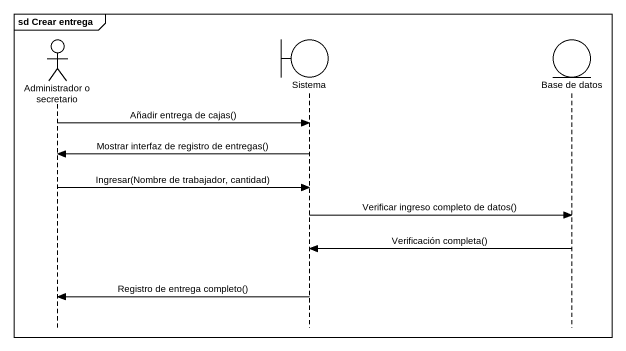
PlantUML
@startuml
mainframe sd Crear entrega
hide footbox
actor "Administrador o secretario" as Administrador_o_secretario
boundary Sistema
entity "Base de datos" as Base_de_datos

Administrador_o_secretario -> Sistema : Añadir entrega de cajas()
Sistema -> Administrador_o_secretario : Mostrar interfaz de registro de entregas()
Administrador_o_secretario -> Sistema : Ingresar(Nombre de trabajador, cantidad)
Sistema -> Base_de_datos : Verificar ingreso completo de datos()
Base_de_datos -> Sistema : Verificación completa()
Sistema -> Administrador_o_secretario : Registro de entrega completo()
@enduml
